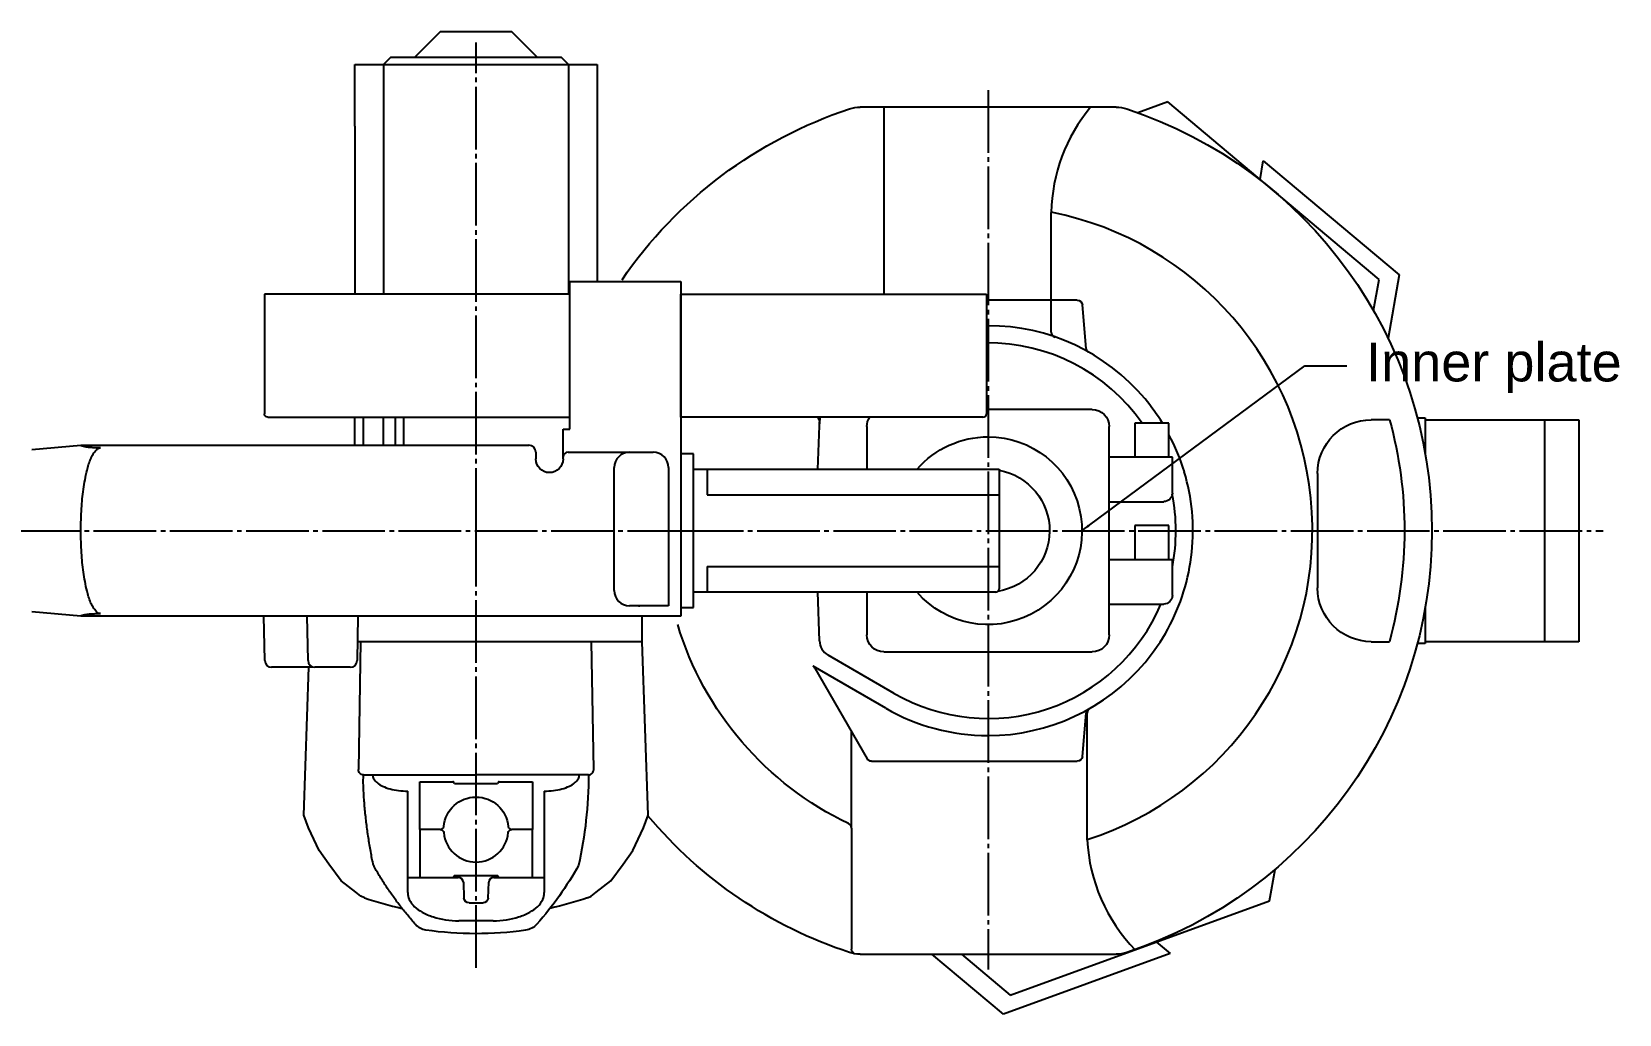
# Model space of a CAD drawing. Header units: inches. Extents: x -18 to 106, y -1 to 100.
# Drawn here: x 22.46 to 57.33, y 3.09 to 24.66 of the extents above; entities that cross this region are included whole.
import ezdxf

# ---------------------------------------------------------------- set-up
doc = ezdxf.new("R2010")
doc.units = ezdxf.units.IN
doc.header["$MEASUREMENT"] = 0
doc.linetypes.add('GRIDLINE', pattern=[1.53125, 1.375, -0.0625, 0.03125, -0.0625])
for name, color, linetype in [('E-1', 51, 'Continuous'), ('E-2', 255, 'Continuous'), ('E-4', 1, 'Continuous'), ('E-GRID', 65, 'GRIDLINE'), ('E-TEXT', 82, 'Continuous')]:
    doc.layers.add(name, color=color, linetype=linetype)
doc.styles.add('NewTextStyle_5', font='arial.ttf', dxfattribs={"height": 0.850622})
doc.styles.get("Standard").update_dxf_attribs({"font": 'txt.shx'})
doc.dimstyles.get("Standard").update_dxf_attribs({"dimtxt": 0.18, "dimasz": 0.18, "dimexe": 0.18, "dimexo": 0.0625, "dimgap": 0.09, "dimtad": 0, "dimtih": 1, "dimtoh": 1, "dimdec": 4, "dimzin": 0, "dimdsep": 46, "dimtxsty": 'Standard', "dimcen": 0.09, "dimadec": 0, "dimazin": 0, "dimtfac": 1, "dimtdec": 4, "dimtofl": 0, "dimtmove": 0, "dimatfit": 3, "dimfxl": 1, "dimtolj": 1, "dimtzin": 0, "dimarcsym": 0})

msp = doc.modelspace()

# ---------------------------------------------------------------- linework, layer by layer
at = {"layer": 'E-1'}
for p, q in [((30.342, 24.101), (30.184, 23.943)), ((34.092, 24.101), (30.342, 24.101)), ((34.249, 23.943), (34.092, 24.101)), ((30.184, 23.943), (30.184, 22.593)), ((34.249, 23.943), (34.249, 22.593)), ((30.184, 22.593), (30.184, 18.899)), ((34.249, 22.593), (34.249, 18.899)), ((29.744, 8.343), (29.938, 8.343)), ((29.938, 8.343), (32.217, 8.343)), ((30.98, 8.193), (31.711, 8.193)), ((30.98, 7.143), (30.98, 8.193)), ((31.748, 8.156), (32.686, 8.156)), ((32.705, 8.174), (32.705, 8.174)), ((32.723, 8.193), (33.455, 8.193)), ((33.455, 8.193), (33.455, 7.143)), ((30.717, 5.757), (30.717, 7.987)), ((33.717, 7.987), (33.717, 5.757)), ((30.98, 7.143), (30.98, 6.093)), ((31.433, 7.143), (30.98, 7.143)), ((31.433, 7.143), (30.98, 7.143)), ((33.455, 7.143), (33.001, 7.143)), ((33.455, 7.143), (33.001, 7.143)), ((33.455, 6.093), (33.455, 7.143)), ((30.717, 6.093), (31.827, 6.093)), ((30.98, 6.093), (31.711, 6.093)), ((31.748, 6.131), (32.686, 6.131)), ((31.94, 5.985), (31.952, 5.639)), ((32.483, 5.639), (32.495, 5.984)), ((32.607, 6.093), (33.717, 6.093)), ((32.705, 6.112), (32.705, 6.112)), ((32.723, 6.093), (33.455, 6.093)), ((32.064, 5.531), (32.371, 5.531)), ((32.592, 5.14), (31.842, 5.14))]:
    msp.add_line(p, q, dxfattribs=at)
for centre, radius, start, end in [((43.463, 13.709), 7.129, 287.7921, 78.748), ((30.117, 8.343), 0.169, 179.943, 210.0071), ((30.261, 8.426), 0.334, 210.0071, 231.2398), ((30.387, 8.583), 0.536, 231.2398, 245.1377), ((30.606, 9.055), 1.056, 245.1377, 255.0249), ((30.677, 9.321), 1.331, 255.0249, 262.9245), ((31.711, 8.174), 0.0187, 359.9988, 89.9999), ((32.723, 8.174), 0.0188, 90.0001, 180.0012), ((33.757, 9.322), 1.332, 277.0742, 284.9706), ((33.828, 9.056), 1.057, 284.9706, 294.8501), ((34.047, 8.584), 0.537, 294.8501, 308.7298), ((34.317, 8.343), 0.169, 329.924, 359.9429), ((32.217, 7.143), 0.713, 185.465, 354.535), ((33.001, 7.218), 0.075, 185.4652, 270), ((31.748, 6.112), 0.0187, 89.9999, 179.9995), ((31.827, 5.981), 0.112, 2, 90.0011), ((32.607, 5.981), 0.112, 89.9989, 178.098), ((32.686, 6.112), 0.0188, 0.0005, 90.0001), ((31.059, 5.757), 0.342, 180, 206.0454), ((31.248, 5.849), 0.553, 206.0454, 226.4797), ((33.186, 5.849), 0.553, 313.5203, 333.9545), ((33.375, 5.757), 0.342, 333.9545, 359.9999), ((31.412, 6.022), 0.791, 226.4797, 241.2652), ((31.697, 6.54), 1.382, 241.2652, 252.435), ((32.737, 6.54), 1.382, 287.565, 298.7348), ((33.022, 6.022), 0.791, 298.7348, 313.5203), ((31.79, 6.834), 1.69, 252.435, 261.6425), ((31.842, 7.191), 2.051, 261.6425, 270), ((32.592, 7.191), 2.051, 270, 278.3575), ((32.644, 6.834), 1.69, 278.3575, 287.565)]:
    msp.add_arc(centre, radius, start, end, dxfattribs=at)
at = {"layer": 'E-1', "extrusion": (0, 0, -1)}
for centre, radius, start, end in [((-43.467, 13.706), 7.125, 295.4709, 343.1669), ((-33.349, 8.178), 3.608, 355.2891, 2.6167), ((-31.748, 8.174), 0.0187, 269.9999, 359.9995), ((-32.686, 8.174), 0.0188, 180.0005, 270.0001), ((-25.171, 8.382), 9.519, 180.2318, 192.2883), ((-40.977, 8.643), 11.25, 354.5503, 356.1208), ((-32.217, 7.143), 0.713, 5.465, 174.535), ((-40.977, 8.643), 11.25, 352.9797, 354.5503), ((-40.977, 8.643), 11.25, 351.4091, 352.9797), ((-31.433, 7.068), 0.075, 90, 174.5348), ((-33.001, 7.068), 0.075, 5.4652, 90), ((-40.977, 8.643), 11.25, 349.8386, 351.4091), ((-40.977, 8.643), 11.25, 348.268, 349.8386), ((-35.933, 9.69), 6.839, 328.6686, 330.8207), ((-27.934, 10.031), 7.5, 209.3414, 221.4449), ((-36.223, 9.866), 7.178, 326.568, 328.6686), ((-31.711, 6.112), 0.0187, 179.9988, 270), ((-32.723, 6.112), 0.0188, 270.0001, 0.0012), ((-36.371, 9.964), 7.356, 324.518, 326.568), ((-32.064, 5.643), 0.113, 270.0008, 358), ((-32.371, 5.643), 0.112, 181.9017, 270), ((-36.822, 10.294), 7.915, 320.5651, 322.5175), ((-37.125, 10.543), 8.307, 318.6595, 320.5651), ((-31.169, 5.304), 0.375, 278.0317, 318.5719), ((-32.217, 12.731), 7.875, 262.0704, 278.0312), ((-33.247, 5.34), 0.413, 221.4447, 262.0709)]:
    msp.add_arc(centre, radius, start, end, dxfattribs=at)
at = {"layer": 'E-2'}
for p, q in [((31.429, 24.663), (30.867, 24.101)), ((33.004, 24.663), (31.429, 24.663)), ((33.567, 24.101), (33.004, 24.663)), ((29.554, 22.593), (29.554, 23.943)), ((29.554, 23.943), (34.879, 23.943)), ((34.879, 23.943), (34.879, 19.181)), ((47.412, 23.123), (46.756, 22.884)), ((52.056, 19.226), (47.412, 23.123)), ((46.277, 23.006), (40.657, 23.006)), ((41.179, 23.006), (41.179, 20.532)), ((29.554, 22.593), (29.554, 18.899)), ((49.441, 21.421), (49.512, 21.827)), ((49.512, 21.827), (52.498, 19.322)), ((44.854, 18.065), (44.854, 20.694)), ((41.179, 20.532), (41.179, 18.899)), ((51.935, 18.539), (52.056, 19.226)), ((52.498, 19.322), (52.253, 17.933)), ((27.567, 18.899), (27.567, 16.274)), ((29.419, 18.899), (27.567, 18.899)), ((29.494, 18.899), (29.419, 18.899)), ((34.279, 18.899), (29.494, 18.899)), ((34.279, 19.181), (36.717, 19.181)), ((34.279, 15.937), (34.279, 19.181)), ((34.279, 16.199), (34.279, 18.899)), ((36.717, 19.181), (36.717, 11.831)), ((36.717, 18.899), (41.502, 18.899)), ((36.717, 16.199), (36.717, 18.899)), ((41.502, 18.899), (41.577, 18.899)), ((41.577, 18.899), (43.429, 18.899)), ((43.429, 18.899), (43.429, 16.274)), ((45.426, 18.768), (43.429, 18.768)), ((45.622, 17.704), (45.538, 18.665)), ((27.642, 16.199), (34.279, 16.199)), ((29.554, 15.581), (29.554, 16.199)), ((29.742, 15.581), (29.742, 16.199)), ((30.184, 15.581), (30.184, 16.199)), ((30.447, 15.581), (30.447, 16.199)), ((30.634, 15.581), (30.634, 16.199)), ((43.354, 16.199), (36.717, 16.199)), ((39.727, 15.056), (39.768, 16.199)), ((39.733, 16.191), (39.742, 16.199)), ((39.767, 16.199), (39.761, 16.056)), ((39.769, 16.199), (39.765, 16.111)), ((45.754, 16.368), (43.429, 16.368)), ((46.69, 16.068), (46.69, 15.318)), ((47.282, 16.068), (46.69, 16.068)), ((47.44, 16.068), (47.285, 16.068)), ((47.44, 15.795), (47.44, 16.068)), ((52.284, 16.143), (51.886, 16.143)), ((52.897, 16.181), (53.067, 16.181)), ((53.067, 16.181), (53.067, 15.409)), ((53.067, 16.143), (56.442, 16.143)), ((55.692, 16.143), (55.692, 11.268)), ((56.442, 16.143), (56.442, 11.268)), ((34.129, 15.937), (34.279, 15.937)), ((34.129, 15.281), (34.129, 15.937)), ((40.804, 15.993), (40.804, 15.056)), ((46.129, 11.418), (46.129, 15.993)), ((47.44, 15.791), (47.44, 15.795)), ((47.44, 15.318), (47.44, 15.791)), ((22.457, 15.486), (23.536, 15.581)), ((23.536, 15.581), (33.379, 15.581)), ((33.529, 15.431), (33.529, 15.281)), ((34.242, 15.431), (35.997, 15.431)), ((35.59, 15.431), (35.665, 15.431)), ((35.997, 15.431), (36.109, 15.431)), ((36.717, 15.393), (36.717, 12.018)), ((34.129, 15.281), (34.129, 15.318)), ((35.252, 13.706), (35.252, 15.093)), ((36.447, 15.093), (36.447, 12.393)), ((36.998, 15.056), (41.783, 15.056)), ((37.298, 15.056), (37.298, 14.493)), ((41.783, 15.056), (41.858, 15.056)), ((41.858, 15.056), (43.711, 15.056)), ((43.711, 15.056), (43.711, 12.431)), ((46.69, 15.318), (46.128, 15.318)), ((47.44, 15.318), (46.69, 15.318)), ((47.515, 15.318), (47.44, 15.318)), ((47.515, 14.531), (47.515, 15.318)), ((50.704, 14.962), (50.704, 12.449)), ((37.298, 14.493), (43.711, 14.493)), ((46.128, 14.343), (47.328, 14.343)), ((35.252, 12.393), (35.252, 13.706)), ((46.69, 13.818), (46.69, 13.068)), ((47.44, 13.818), (46.69, 13.818)), ((47.44, 13.068), (47.44, 13.818)), ((37.298, 12.918), (43.711, 12.918)), ((37.298, 12.918), (37.298, 12.356)), ((46.69, 13.068), (46.128, 13.068)), ((47.44, 13.068), (46.69, 13.068)), ((47.515, 13.068), (47.44, 13.068)), ((47.515, 12.281), (47.515, 13.068)), ((36.447, 12.393), (36.447, 12.056)), ((43.636, 12.356), (36.998, 12.356)), ((39.764, 11.284), (39.726, 12.356)), ((40.804, 12.356), (40.804, 11.418)), ((23.536, 11.831), (22.457, 11.925)), ((36.447, 12.056), (35.59, 12.056)), ((35.786, 12.056), (35.817, 12.056)), ((46.128, 12.093), (47.328, 12.093)), ((53.067, 12.002), (53.067, 11.231)), ((24.476, 11.831), (23.536, 11.831)), ((36.717, 11.831), (24.476, 11.831)), ((27.577, 10.853), (27.559, 11.831)), ((28.528, 10.853), (28.511, 11.831)), ((29.621, 11.831), (29.604, 10.853)), ((35.869, 11.268), (35.869, 11.831)), ((32.217, 11.268), (29.611, 11.268)), ((29.68, 11.268), (29.632, 8.458)), ((34.753, 11.268), (29.68, 11.268)), ((35.869, 11.268), (32.217, 11.268)), ((34.802, 8.458), (34.753, 11.268)), ((36.002, 7.462), (35.869, 11.268)), ((51.886, 11.268), (52.282, 11.268)), ((53.067, 11.231), (52.897, 11.231)), ((56.442, 11.268), (53.067, 11.268)), ((41.404, 10.133), (39.951, 10.972)), ((41.179, 11.043), (45.754, 11.043)), ((28.618, 10.706), (27.727, 10.706)), ((28.432, 7.462), (28.545, 10.706)), ((29.454, 10.706), (28.678, 10.706)), ((41.217, 9.809), (39.623, 10.729)), ((39.66, 10.69), (40.809, 8.699)), ((45.538, 8.746), (45.622, 9.702)), ((45.645, 6.917), (45.645, 9.7)), ((40.467, 7.172), (40.467, 9.293)), ((40.907, 8.643), (45.426, 8.643)), ((34.496, 8.343), (32.217, 8.343)), ((34.69, 8.343), (34.496, 8.343)), ((28.536, 7.183), (28.432, 7.462)), ((35.898, 7.183), (36.002, 7.462)), ((28.774, 6.683), (28.536, 7.183)), ((35.66, 6.683), (35.898, 7.183)), ((40.467, 7.172), (40.467, 4.518)), ((28.986, 6.379), (28.774, 6.683)), ((35.448, 6.379), (35.66, 6.683)), ((29.254, 6.018), (28.986, 6.379)), ((35.18, 6.018), (35.448, 6.379)), ((29.578, 5.77), (29.254, 6.018)), ((34.856, 5.77), (35.18, 6.018)), ((49.65, 5.58), (49.771, 6.268)), ((29.689, 5.68), (29.578, 5.77)), ((29.767, 5.645), (29.689, 5.68)), ((34.667, 5.645), (34.745, 5.68)), ((34.745, 5.68), (34.856, 5.77)), ((43.953, 3.507), (49.65, 5.58)), ((47.161, 4.675), (47.465, 4.42)), ((40.657, 4.406), (46.277, 4.406)), ((43.803, 3.087), (42.232, 4.406)), ((42.882, 4.406), (43.953, 3.507)), ((47.465, 4.42), (43.803, 3.087))]:
    msp.add_line(p, q, dxfattribs=at)
at = {"layer": 'E-2', "extrusion": (0, 0, -1)}
for centre, radius, start, end in [((-43.467, 13.706), 9.75, 34.429, 71.8051), ((-40.657, 22.256), 0.75, 71.8051, 90), ((-46.277, 22.256), 0.75, 90, 108.1949), ((-43.467, 13.706), 9.75, 108.1949, 251.8051), ((-45.426, 18.656), 0.112, 90, 175), ((-27.642, 16.274), 0.075, 270.0005, 359.9995), ((-41.179, 15.993), 0.375, 0, 33.3671), ((-45.754, 15.993), 0.375, 90.0001, 180), ((-51.886, 14.962), 1.181, 0, 90), ((-43.431, 13.714), 9.183, 164.6578, 195.4442), ((-23.547, 15.581), 0.0112, 295.9563, 0), ((-23.646, 15.784), 0.237, 282.7305, 295.9563), ((-23.734, 16.176), 0.639, 277.4314, 282.7305), ((-23.889, 17.364), 1.837, 274.3066, 277.4314), ((-23.938, 18.018), 2.493, 272.0017, 274.3066), ((-24.417, 15.007), 0.72, 22.3276, 41.5063), ((-23.967, 18.831), 3.306, 270, 272.0017), ((-23.967, 15.406), 0.119, 41.5063, 90), ((-27.935, 14.021), 4.382, 7.7952, 13.3393), ((-25.295, 14.647), 1.669, 13.3393, 22.3276), ((-33.829, 15.281), 0.3, 180, 0), ((-29.397, 13.821), 5.858, 3.6354, 7.7952), ((-47.328, 14.531), 0.187, 179.9999, 270), ((-31.205, 13.706), 7.669, 360, 3.6354), ((-31.205, 13.706), 7.669, 356.3646, 360), ((-29.397, 13.591), 5.858, 352.2048, 356.3646), ((-27.935, 13.391), 4.382, 346.6607, 352.2048), ((-25.295, 12.765), 1.669, 337.6724, 346.6607), ((-43.467, 13.706), 1.35, 269.0939, 270.9062), ((-47.328, 12.281), 0.187, 179.9999, 270), ((-51.886, 12.449), 1.181, 270, 0), ((-23.646, 11.628), 0.237, 64.0437, 77.2695), ((-23.734, 11.235), 0.639, 77.2695, 82.5686), ((-23.889, 10.047), 1.837, 82.5686, 85.6934), ((-24.417, 12.404), 0.72, 318.4938, 337.6724), ((-23.938, 9.393), 2.493, 85.6934, 87.9983), ((-23.967, 8.581), 3.306, 87.9983, 90), ((-23.967, 12.005), 0.119, 270, 318.4938), ((-23.547, 11.831), 0.0112, 0, 64.0437), ((-41.179, 11.418), 0.375, 270, 360), ((-45.754, 11.418), 0.375, 180, 269.9999), ((-45.426, 8.756), 0.113, 185, 270), ((-29.744, 8.456), 0.112, 269.9851, 0.9998), ((-40.907, 8.756), 0.112, 270, 330), ((-43.467, 13.706), 9.75, 288.1949, 320.0292), ((-36.671, 10.178), 7.724, 322.5175, 324.518), ((-32.202, 12.771), 7.541, 250.9163, 257.4382), ((-40.657, 5.156), 0.75, 270, 288.1949), ((-40.579, 4.518), 0.112, 270, 0), ((-46.277, 5.156), 0.75, 251.8051, 270)]:
    msp.add_arc(centre, radius, start, end, dxfattribs=at)
at = {"layer": 'E-2'}
for centre, radius, start, end in [((48.603, 20.612), 3.75, 140.3324, 178.746), ((43.467, 13.706), 4.5, 90, 90.4746), ((43.48, 13.734), 4.472, 39.8313, 90.1687), ((43.467, 13.706), 4.125, 34.9406, 90.5177), ((44.967, 18.065), 0.112, 180, 250.9412), ((45.721, 17.712), 0.0991, 185, 193.597), ((45.716, 17.711), 0.0942, 193.597, 202.4154), ((45.715, 17.711), 0.0929, 202.4154, 211.353), ((45.715, 17.711), 0.0929, 211.353, 220.2905), ((45.716, 17.712), 0.0942, 220.2905, 229.1087), ((45.719, 17.715), 0.0991, 229.1087, 237.7052), ((43.467, 13.706), 4.5, 31.6682, 40), ((40.182, 16.327), 0.47, 195.7738, 207.3218), ((43.354, 16.274), 0.075, 270.0004, 359.9995), ((43.468, 13.706), 4.499, 16.6649, 27.9996), ((33.379, 15.431), 0.15, 360, 90), ((34.242, 15.318), 0.112, 90, 180), ((35.59, 15.093), 0.337, 90, 180), ((36.109, 15.093), 0.337, 360, 90), ((43.467, 13.706), 4.5, 5.3306, 16.6649), ((43.467, 13.706), 4.125, 348.9514, 11.1748), ((43.467, 13.706), 4.5, 353.997, 5.3306), ((43.467, 13.706), 4.5, 342.6641, 353.997), ((35.59, 12.393), 0.338, 180, 270), ((43.636, 12.431), 0.075, 270.0004, 359.9995), ((43.466, 13.706), 4.501, 331.3318, 342.6641), ((43.467, 13.706), 4.125, 240, 336.9889), ((43.466, 13.706), 4.501, 320, 331.3318), ((40.139, 11.297), 0.375, 182, 240), ((27.727, 10.856), 0.15, 181, 270), ((28.678, 10.856), 0.15, 181, 270), ((29.454, 10.856), 0.15, 270, 359), ((43.452, 13.737), 4.532, 270.186, 319.814), ((39.563, 10.634), 0.112, 30, 60), ((43.467, 13.706), 4.5, 240, 270), ((45.734, 9.692), 0.113, 119.4112, 175), ((45.758, 9.7), 0.113, 119.8196, 180), ((34.69, 8.456), 0.112, 269.986, 0.9998), ((34.173, 8.427), 0.335, 308.7298, 329.924), ((30.717, 9.646), 1.659, 262.9245, 270), ((33.717, 9.646), 1.659, 270, 277.0742), ((31.433, 7.218), 0.075, 270, 354.5348), ((40.354, 7.172), 0.112, 360, 64.5291), ((49.39, 7.111), 3.75, 182.961, 224.0556), ((32.232, 12.771), 7.541, 250.9163, 257.4382)]:
    msp.add_arc(centre, radius, start, end, dxfattribs=at)
at = {"layer": 'E-4'}
for p, q in [((36.998, 15.393), (36.717, 15.393)), ((36.998, 12.018), (36.998, 15.393)), ((36.998, 12.356), (36.998, 15.056)), ((36.717, 12.018), (36.998, 12.018))]:
    msp.add_line(p, q, dxfattribs=at)
at = {"layer": 'E-4', "extrusion": (0, 0, -1)}
for radius, start, end in [(2.062, 90, 319.121), (2.062, 40.8914, 90), (1.35, 100.4201, 260.7399)]:
    msp.add_arc((-43.467, 13.706), radius, start, end, dxfattribs=at)
at = {"layer": 'E-GRID'}
for p, q in [((32.217, 13.706), (32.217, 24.429)), ((43.467, 23.381), (43.467, 4.066)), ((18.792, 13.706), (36.717, 13.706)), ((32.217, 4.106), (32.217, 13.706)), ((36.717, 13.706), (56.976, 13.706))]:
    msp.add_line(p, q, dxfattribs=at)

# ---------------------------------------------------------------- texts
at = {"layer": 'E-TEXT', "lineweight": 0, "style": 'NewTextStyle_5'}
msp.add_text('Inner plate', height=0.85062, dxfattribs=at).set_placement((51.771, 16.984))

# ---------------------------------------------------------------- leaders
at = {"layer": 'E-TEXT', "lineweight": 0}
msp.add_leader([(45.534, 13.71), (50.425, 17.325), (51.346, 17.325)], dimstyle='Standard', dxfattribs=at)

doc.saveas('drawing.dxf')
